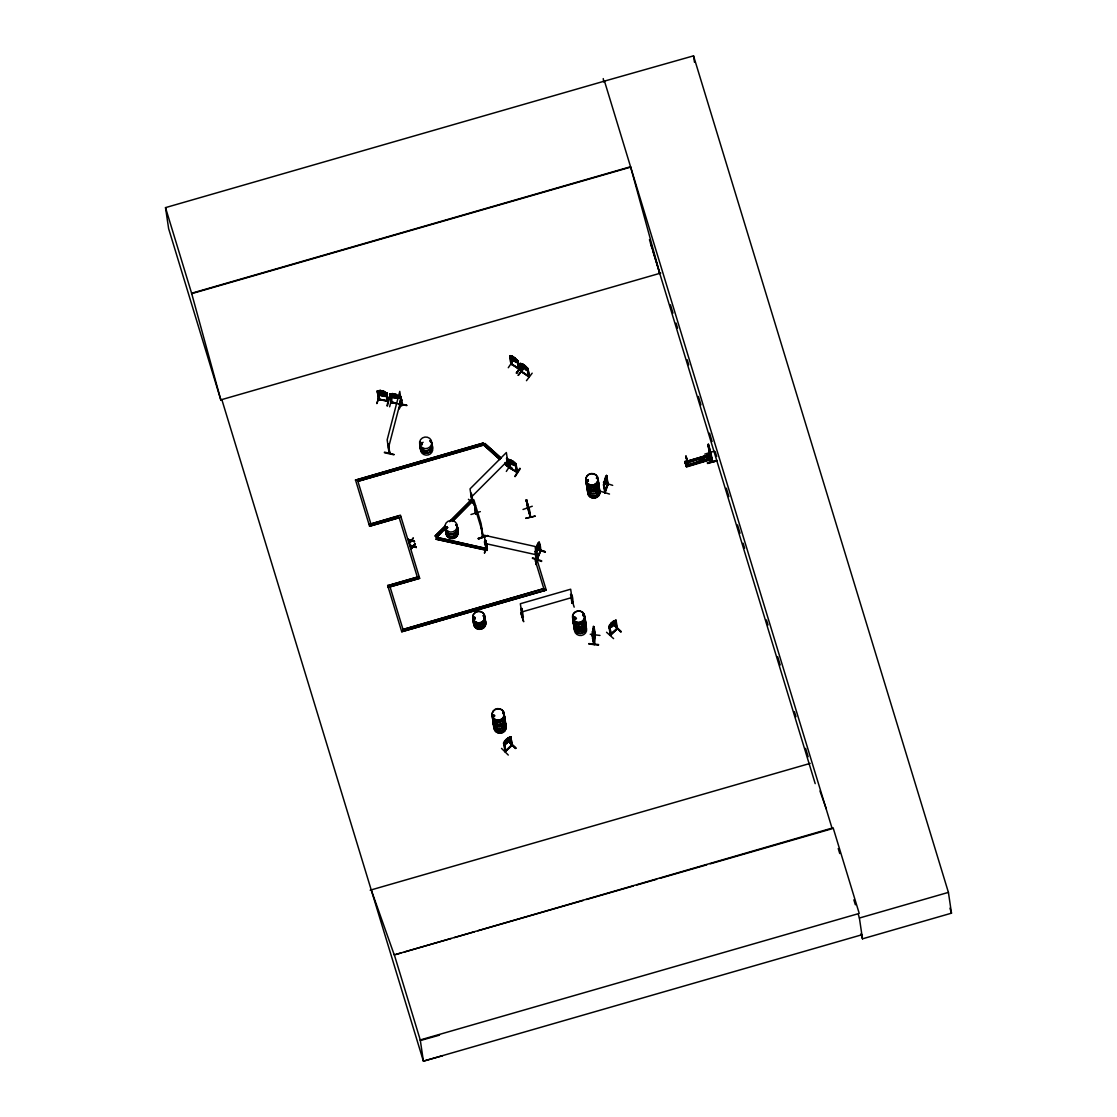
<?xml version="1.0" encoding="UTF-8"?>
<svg xmlns="http://www.w3.org/2000/svg" width="1117" height="1117" viewBox="0 0 1117 1117"><rect width="100%" height="100%" fill="white"/><g stroke="black" fill="none" stroke-linecap="round" stroke-linejoin="round"><path stroke-width="1.5" d="M593.783 627.88L593.63 632.222C592.527 634.163 593.741 627.07 593.113 633.255L592.694 634.638L592.932 629.499M594.942 634.833C594.816 636.634 595.235 655.623 592.359 635.685M592.75 636.034L593.644 629.974L593.239 637.193M588.854 643.587L598.572 644.537M592.973 636.662L592.499 631.356L592.233 635.768M389.023 452.902L389.707 452.064L389.065 453.209M389.707 452.539L388.451 444.119M401.464 405.597C404.48 405.485 397.233 384.848 401.548 405.569L401.673 404.731M402.176 404.843L401.855 405.736L399.774 391.383L387.166 439.819L389.121 453.279L389.707 452.469M593.434 633.59L593.797 627.782M508.821 467.451L509.855 467.828M516.319 471.807L517.157 472.24M593.322 631.901C592.945 614.964 595.347 642.303 595.249 634.777M592.331 634.889L593.713 643.057M701.671 459.562L701.392 460.399M598.517 645.165L588.799 643.978M593.001 631.356L592.973 636.662M422.212 444.482L421.263 443.407M431.022 441.773L430.115 441.452L431.064 441.843M445.851 527.517L446.73 528.634L447.554 527.461M447.233 528.006L447.275 527.294M447.596 527.671L447.163 528.411M455.792 524.934L456.546 525.172L455.75 524.878M455.904 525.465L456.35 524.683M473.51 618.273L473.706 619.153M473.72 618.581L475.018 618.371M475.242 618.441L474.139 619.377L473.594 618.064M483.829 616.025L483.298 616.193M484.15 616.053L483.158 615.704M492.792 715.871L493.253 715.075M492.876 715.62L492.932 716.318M493.896 722.853L493.84 722.154M502.818 712.841L502.79 713.609M587.5 479.849L586.858 481.413M588.142 480.464L587.528 481.343L586.858 480.505M588.436 480.952L587.668 480.031M573.566 617.883L573.566 618.79M573.649 618.148L574.864 618.176M575.101 618.064L574.487 618.986L573.468 618.539M596.338 478.048L597.344 477.922M596.562 478.523L597.204 477.699M597.302 478.02L597.344 478.188A6.13 5.808 -8.4 0 1 593.099 486.942A6.13 5.808 -8.4 0 1 586.243 479.891M583.269 615.9L583.66 614.95M583.297 615.816L583.605 615.676M511.768 364.31L509.98 355.834L511.809 364.617L511.279 363.528M511.111 364.142C507.858 352.804 511.377 354.215 517.897 361.084L519.112 369.392L511.111 363.919M512.005 364.687L510.176 355.569M518.176 368.498L519.014 369.42M518.888 369.364L519.154 368.638L512.131 364.365M521.22 371.905C523.58 374.726 521.793 362.285 519.991 363.653M521.178 371.598L529.137 377.085L528.676 376.052M520.997 363.793L522.225 372.073M527.182 368.428L528.104 368.512C528.048 372.101 530.868 377.239 528.355 376.68M605.023 491.466L604.716 492.751L607.802 483.675M604.688 492.248L607.802 484.666M605.4 491.648L603.934 482.851L606.629 475.493L604.814 484.08M607.802 483.996L607.899 484.96L607.494 484.373M537.849 543.881L536.244 549.536L537.64 558.626M590.251 634.274L599.969 635.433M592.61 631.37L593.057 628.34M593.239 630.114L592.596 638.966L594.076 629.667M593.588 626.581L595.124 635.908M593.63 632.222L592.527 637.109M593.909 643.797L594.9 634.54M594.816 634.721L593.56 644.09L593.588 643.238M536.928 559.324L537.319 558.123M540.46 551.253C541.424 551.17 539.343 531.608 535.741 551.1M482.502 536.244L483.144 536.998L481.106 523.58L473.859 499.816L475.674 514.002M528.173 508.71L526.679 499.844L526.4 500.528M711.697 460.441L710.873 452.427L712.367 461.126M712.367 461.293L710.398 452.399M603.487 484.429L606.517 475.465L608.151 483.675M384.485 452.12L394.022 454.437M393.924 454.814L384.388 452.734M536.16 559.282C539.762 563.638 533.354 548.992 536.607 546.813M539.385 543.588L538.31 547.819L539.288 543.546M572.002 603.166L570.578 594.523C573.063 592.82 573.635 605.972 571.75 602.538C574.124 601.365 569.949 603.613 572.672 603.012L570.675 589.217L520.354 603.725L522.337 617.422L521.108 608.779L521.96 608.528L523.37 617.17L522.225 616.724M522.239 617.115L523.328 616.807M400.863 396.507L400.319 397.261M398.713 404.005L406.839 405.206L398.881 403.53M486.342 548.293C488.632 552.287 481.636 539.776 485.909 540.502L487.235 548.838L436.51 537.193L436.091 539.218L486.9 550.43L487.361 548.67L436.552 537.459L435.127 535.951L444.817 526.261M487.012 549.159L485.909 540.502M487.235 544.035L484.457 553.194L486.789 544.091M535.001 551.351L535.867 551.533L535.001 551.351L536.23 560.092L536.97 560.189M536.216 559.324L536.23 560.092L536.3 559.282M535.992 564.574L538.296 555.303L536.034 564.42M378.593 398.713L379.612 399.565L378.37 390.922L377.504 390.727L377.63 393.84L384.248 396.479M384.025 395.013L377.434 392.528L381.386 390.824M377.588 392.332L383.676 392.514L387.068 394.441M379.724 394.455L376.876 403.6L379.682 394.469M386.845 393.226L383.452 391.118L385.323 393.854L381.288 393.715L379.068 392.472L380.269 390.392L377.295 391.006L378.565 399.383M377.504 390.727L378.677 399.397L387.068 400.668M379.459 398.867L379.529 399.621M381.525 392.346L380.785 393.729L383.899 394.413L382.586 392.486M380.995 395.865L387.208 395.963M386.747 393.1L385.812 392.891L386.831 392.793L387.822 401.143M387.138 395.823L386.831 392.793M386.957 394.399L381.358 390.936M386.985 400.989L388.157 401.129L378.845 399.02M389.679 394.259L390.419 394.427M386.943 405.82L389.274 396.563M399.048 396.34L392.556 393.617L395.809 394.231L399.174 396.242L399.355 397.666C396.186 398.504 389.987 398.029 389.596 394.133M387.445 405.918L389.819 396.842M389.624 406.797L392.053 397.596M393.659 394.05L396.018 396.228L392.891 395.53L393.687 393.952M391.704 402.692L390.936 401.799L397.806 403.782M390.922 395.711L391.774 402.706M395.809 394.231L397.624 396.968L395.683 397.303L391.383 395.6L392.639 393.561L389.568 394.231M398.155 396.13L399.146 395.921M399.244 397.624L393.142 397.568L389.791 395.446M400.291 404.117C398.085 403.055 401.31 406.867 399.872 400.905M388.395 448.126L401.003 399.704M401.575 399.691L399.244 408.948L401.743 399.872M486.9 550.43L487.319 548.405M538.687 543.141L540.028 551.603L540.321 550.416M609.505 494.063L600.206 491.201M593.909 643.699L592.694 635.713M406.728 405.611L398.741 403.837M472.296 502.455C474.655 503.376 467.8 481.748 472.854 501.84M532.502 557.746L541.717 560.846M541.55 561.474L532.362 558.318M592.89 637.025L593.309 635.81M539.148 542.401L538.715 543.044M611.99 622.783L611.376 625.129L613.708 623.007L612.772 622.071M603.487 485.057L606.615 476.121M604.995 492.555L603.808 483.549L604.716 492.751M607.48 484.834L606.615 475.66M606.936 475.758L606.336 476.47M607.662 483.731L607.969 484.792M605.149 492.681L608.179 483.898M612.688 485.364L603.431 482.362M593.127 630.183L593.881 628.354L593.225 630.197M593.35 637.123L592.61 638.854M505.596 750.568L505.806 751.308L504.339 742.623M512.172 745.151L511.446 746.044L510.064 737.164M616.961 629.485L615.621 621.206C616.556 618.357 608.625 624.375 608.863 626.735L610.482 635.364L617.533 628.55L610.217 634.61L617.296 628.326M536.16 548.629L545.361 551.742L537.668 549.173M535.783 551.002L535.992 550.025L537.682 558.346M540.698 550.639L537.291 559.519L536.09 550.206M539.455 542.513L538.743 543.099M538.436 547.833L535.839 552.384L537.291 550.723M540.237 550.486L536.97 559.017M536.928 559.1L540.46 551.533M468.428 499.299L475.563 505.582M420.718 444.161L421.444 443.631M445.795 527.531L446.94 526.861M446.437 528.229L446.116 527.336M484.094 615.998L483.368 615.788M494.594 715.997L493.756 716.737L492.89 716.053M583.06 615.313L583.73 615.523M611.097 623.258L610.273 626.595L613.498 624.557L614.811 621.359L613.442 621.122L611.055 623.258L609.142 628.131L614.476 625.031L621.22 631.719L614.085 625.394L616.249 621.527L611.669 627.14M501.533 748.39L508.277 755.05M613.596 638.617L606.545 632.25M593.001 632.711L592.792 630.519M593.281 634.596L592.959 632.376M523.259 616.919L522.323 617.156L523.147 616.919M571.653 602.566L572.742 602.887M536.006 548.978L545.166 552.231M401.715 404.773L401.827 405.345M389.554 453.167L388.13 444.049M686.983 463.36L687.109 463.136M510.986 738.072L506.378 743.754L510.916 738.128M472.03 502.133L472.896 501.547M472.784 501.645L472.002 502.231L470.034 488.869L506.364 452.539L507.593 460.846L471.248 497.191M509.003 467.171L507.104 457.593L507.718 466.389M508.5 465.929L508.067 466.431M509.966 468.009L507.9 459.213L509.785 468.288M511.111 460.525L513.206 463.29L510.469 461.726L511.167 460.441M513.597 465.272L510.776 463.653M511.502 463.429L506.322 471.43M510.246 459.757C503.111 458.528 516.18 460.832 515.942 464.323L517.199 472.547L508.905 467.548L517.38 472.212L516.068 463.904L515.021 463.806L517.115 472.575M509.659 468.009L509.883 467.911M516.068 463.904L515.146 463.876M516.138 465.635L513.555 465.203L516.194 465.552M514.769 476.414L519.852 468.232M520.327 468.651L515.146 476.638M540.279 550.793L539.092 542.234L537.752 543.839L538.631 544.761L536.383 550.527M483.103 536.914L482.865 535.923M527.531 507.942L530.324 517.045L528.816 507.844M604.088 483.843L606.126 478.02L605.274 477.196M712.367 461.503L709.658 452.427M504.8 751.196L505.889 751.155M504.926 751.378L511.963 744.788M611.055 634.498L609.687 626.148M617.506 628.969L616.053 620.2L613.526 621.192M509.799 355.834L512.34 356.197L511.195 356.77M510.148 357.119L509.869 355.751M513.275 357.007L512.605 358.236L515.23 359.967L514.141 357.58M513.666 359.842L508.291 367.716M511.349 357.761L516.585 361.238L515.049 357.998M515.621 361.95C506.797 357.426 523.37 364.77 515.579 361.894M511.516 363.905L519.223 369.071L517.995 360.763L517.101 360.693M518.651 368.568L516.948 360.484L517.995 360.763M517.841 361.168L514.937 358.082M528.118 370.076L525.618 369.727L520.103 364.91C519.852 360.623 527.28 367.311 528.006 368.833L529.165 376.834M520.243 364.868L522.965 367.996M522.421 364.1L521.444 365.51L526.679 368.987L525.144 365.748L522.435 363.947M521.108 366.544L516.361 373.092L521.555 366.99M521.22 366.753L516.375 372.952M516.794 373.357L521.513 366.948M523.37 364.756L522.714 365.985L525.325 367.716L524.25 365.329M518.065 375.256L524.18 367.884M518.428 375.354L524.152 367.702M525.688 369.643L528.132 370.23M526.456 380.688L532.167 373.176M504.13 742.568L505.652 750.861M503.809 744.453C501.589 741.493 511.586 735.517 509.98 737.248M604.925 484.024L603.585 485.727L604.911 484.108M699.633 459.213L701.518 459.143M446.228 527.769L436.552 537.459L446.353 527.098M447.289 527.936L446.381 528.187M475.004 619.041L475.116 618.022M586.634 480.743L587.779 481.609L588.366 480.478M494.426 716.458L494.496 715.355M573.398 617.701L574.208 617.226M411.587 540.74L409.534 543.127L411.587 540.74L414.505 541.689L411.601 540.921M412.69 546.297L410.344 545.696L412.69 546.297L411.293 548.908L413.346 546.534L416.278 547.47L413.346 546.534M408.403 539.413L411.349 540.195L413.374 537.849L411.991 540.419L414.309 541.005L411.991 540.419M413.765 546.213L416.069 546.785L413.765 546.213L415.133 543.63L413.108 545.976L410.162 545.194M413.108 545.976L415.133 543.63M399.369 403.712L399.495 404.466M504.186 742.512L505.135 751.839L503.613 743.154M410.958 540.684L409.311 542.401L410.93 540.502L408.585 539.916L410.93 540.502M413.737 546.031L415.37 544.524M508.291 465.607L507.718 466.529M507.97 466.738L508.221 465.943M504.94 462.606L512.452 468.721L508.863 465.566M484.96 443.505L483.675 445.083L357.887 481.343L483.647 444.831L484.96 443.505L501.086 458.012M449.662 521.416L471.458 499.62L472.84 500.863L453.502 520.494M444.859 526.526L435.127 535.951M449.704 521.681L471.5 499.885L472.882 501.114M452.245 521.444L472.84 500.863M475.786 514.169L474.613 504.856L475.884 513.192M609.03 626.735L609.617 625.939L611.139 634.749M616.57 628.927L616.039 620.382M610.608 635.252L609.91 626.386M617.212 628.396L610.594 634.987M510.706 736.857L510.008 737.318M508.752 741.87L515.886 748.195L508.849 741.758M508.109 466.738L506.49 458.207M472.463 501.631L471.388 493.309M421.919 444.817L420.397 444.273M386.985 400.961L387.934 401.115M399.397 404.089L400.389 404.145L399.355 404.131M509.115 741.52L515.872 748.181M511.879 744.857L505.261 751.448M505.205 751.755L512.158 745.402L510.93 737.08M516.417 471.43L515.565 465.133M521.374 371.277L522.184 371.807M520.759 612.842L523.678 621.722L520.871 612.647M701.155 460.483L699.535 459.925M587.221 480.282L588.087 480.589M474.027 617.924L474.781 618.092M510.804 736.745L505.722 739.719L504.94 743.07L509.617 738.812L508.109 737.597M503.725 744.522L506.336 743.615M509.129 467.143L509.841 467.646M526.484 501.198L526.261 499.788L526.652 501.379M527.001 501.435L529.179 510.078M685.992 457.439C685.279 452.776 688.784 464.267 687.723 465.021L685.978 455.904M528.439 508.43L526.791 502.371M687.555 461.098L685.042 462.298L684.861 461.53L687.444 460.749L688.854 465.189M685.363 463.681L710.789 455.792L710.37 454.34L684.833 461.88L710.37 454.34L711.794 458.892L686.369 466.613M685.042 462.536L710.524 454.926M685.629 463.82L685.112 462.745L709.016 455.68M685.475 463.22L686.075 464.798L685.503 462.522L685.601 463.737M709.867 458.277L686.02 465.538M710.091 458.961L686.201 466.096M686.271 466.306L711.85 458.989M711.459 457.816L686.103 465.747L711.459 457.788L711.948 459.352L686.48 466.962L684.861 461.53M480.324 511.628L470.941 514.518M532.278 506.238L522.993 509.492M529.067 508.64L529.137 507.746L530.617 516.864L527.908 507.788M481.273 527.922L482.628 536.984M525.744 518.218L535.336 516.082L525.772 518.386M478.216 538.31L487.626 535.546L478.271 538.576M521.206 609.086L521.96 608.528M571.513 594.579L570.578 594.523M574.18 607.159L571.387 598.084M442.527 1055.774L423.399 1061.15L221.836 399.593L220.831 399.998L168.625 228.622L165.511 207.622L604.479 81.108L832.193 828.702L710.175 863.86M860.956 933.812L862.478 938.825L951.489 913.175L948.417 892.385L693.531 55.85L604.479 81.108M221.836 399.593L220.803 399.886L191.607 293.254L630.56 166.74L659.756 273.372L653.124 251.772M191.663 293.645L630.63 167.131M220.803 399.886L660.789 273.065M483.116 443.1L355.527 480.128L483.116 443.1L483.675 445.083L499.802 459.59M419.657 578.327L388.213 587.388L419.657 578.327L400.458 515.174L369.043 524.487M370.704 524.013L398.839 515.9M355.485 479.877L369.573 526.233L399.369 517.646M708.457 444.496C713.512 475.144 704.073 424.53 710.817 453.432M711.012 454.745L708.304 445.865M709.435 448.308L709.658 450.556M709.616 449.174L710.384 452.888L709.909 451.743M709.281 450.109L708.276 445.781M714.168 451.212L704.771 454.13M710.286 453.013L708.988 448.112M707.508 463.094L717.072 460.818L707.466 462.871M716.946 460.372L707.466 462.885M707.633 463.513L717.072 460.79M417.479 577.07L387.683 585.657L419.126 576.595M486.104 548.978L484.303 535.266L535.113 546.478L537.193 560.371L535.35 560.902L537.151 560.106L546.241 590.083L401.729 631.747L387.641 585.406M521.583 612.032L571.904 597.539M370.188 890.193L810.174 763.386M371.221 889.886L394.259 954.909L833.128 827.795L859.224 913.427L420.257 1039.941L423.399 1061.15L862.352 934.636M395.935 954.435L400.947 952.983M404.284 952.019L451.086 938.531M454.437 937.568L474.488 931.787M477.839 930.824L583.144 900.47M586.481 899.506L633.283 886.018M636.62 885.055L656.684 879.274M660.021 878.311L706.824 864.823M862.478 938.825L859.406 918.034L948.417 892.385M420.355 1040.541L439.484 1035.166M521.457 371.333L529.304 376.68M528.606 376.345L527.378 368.024M391.145 402.148L396.437 403.363M380.297 390.531L377.364 391.145L378.105 391.201M383.997 395.111L387.041 394.538M446.521 527.098L447.624 527.475M474.111 617.631L474.823 617.701M574.04 617.492L575.171 618.092M493.546 715.201L494.552 715.355M493.909 716.346L493.086 715.927M486.202 548.252L487.221 548.782M486.398 548.559L487.054 549.131M387.264 400.584L387.194 401.338L385.784 392.891M387.236 400.891L385.979 392.598M387.85 401.492L378.649 399.355M391.844 402.748L390.531 394.357L389.721 394.175M472.198 502.147L472.924 501.77M519.908 363.583L522.491 364.016M484.96 540.628L485.825 540.81M486.049 548.615L487.11 548.768M536.3 559.324L537.04 559.533M536.02 559.701L537.193 559.868M536.188 559.743L537.012 560.162M380.241 390.489L383.494 391.104M399.062 396.228L398.252 396.06M391.969 402.162L396.409 403.139M396.367 403.67L390.992 402.246M485.532 543.574L536.342 554.786M486.858 550.178L436.091 539.218M606.824 476.819L605.972 481.092M605.065 478.355L604.52 481.986L604.73 479.319M603.85 484.443L603.585 485.727M537.486 545.082L536.886 548.684L537.123 546.031M527.824 507.76L526.679 499.844M527.741 508.975L526.261 499.788L526.917 501.547M475.716 514.057L475.395 513.094M482.795 536.048L481.595 527.838M391.048 402.553L389.805 393.854M513.024 461.321L510.19 459.687L509.003 460.344L511.111 463.178L514.616 464.477L512.926 461.405M509.198 467.227L517.297 472.17M383.424 391.229L386.747 393.212M520.745 364.058L520.075 363.583L521.332 372.031M512.27 356.281L514.979 358.082M527.908 368.778L527.07 368.247L528.439 376.75M521.318 371.696L529.235 376.429M708.457 446.06L708.08 444.454L709.281 453.027M587.095 481.05L587.221 481.134A6.13 5.808 -8.4 0 0 591.898 489.679A6.13 5.808 -8.4 0 0 598.461 482.195M473.943 618.804L474.069 618.888A6.13 5.808 -8.4 0 1 475.018 617.659M504.27 719.25L504.535 719.809A6.13 5.808 -8.4 0 1 500.276 728.563A6.13 5.808 -8.4 0 1 493.421 721.526M493.225 716.025L493.435 716.234A6.13 5.808 -8.4 0 0 498.908 724.779A6.13 5.808 -8.4 0 0 504.046 715.899M494.245 723.174L493.812 722.364M687.639 461.824L687.918 464.951L686.187 457.37M485.001 443.756L501.128 458.263M483.647 444.831L499.76 459.338M504.73 463.792L507.244 466.292L504.758 464.058M510.818 463.639L507.802 460.735L510.762 463.723M616.249 621.652L615.984 620.284M614.015 625.017L620.815 632.082M507.439 738.532L508.375 739.482L506.043 741.604L506.657 739.245M508.682 741.479L515.482 748.558M525.046 365.831L527.95 368.917M574.822 616.905A6.13 5.808 -8.4 0 0 574.613 624.766L574.724 625.101A6.13 5.808 -8.4 0 0 582.892 625.911A6.213 5.892 -8.4 0 0 584.582 618.008M685.796 463.485L686.424 463.471M475.968 513.234L476.107 513.876M528.257 506.448L527.196 503.432M584.917 621.708L584.973 622.057A6.13 5.808 -8.4 0 1 581.552 630.686A6.13 5.808 -8.4 0 1 573.733 625.325M528.146 507.062L528.648 508.193M710.58 455.094L685.112 462.717M684.916 462.089L685.531 463.625M819.976 791.018L826.301 808.89M685.95 456.406L687.486 461.754M710.789 453.32L710.468 452.65M707.801 455.219L709.197 459.562M700.024 462.41L698.614 457.97M527.252 502.678L528.118 506.35M474.278 504.954L474.53 505.764M650.569 243.464L652.105 248.449M949.953 908.177L951.489 913.175M838.239 848.557L839.747 853.514M853.863 899.841L855.385 904.798M858.401 914.725L859.406 918.034M670.437 304.759L672.979 313.095M676.036 323.106L677.558 328.105M687.206 359.786L688.728 364.798M698.39 396.479L700.931 404.815M709.56 433.173L712.101 441.508M715.159 451.519L716.681 456.518M726.329 488.213L728.87 496.548M737.513 524.892L740.054 533.228M743.098 543.239L744.62 548.238M766.471 619.949L768.007 624.962M777.655 656.642L780.197 664.978M794.424 711.683L795.946 716.681M805.608 748.376L808.136 756.712M649.452 239.638L815.201 783.631M708.122 444.594L708.373 445.404M709.239 452.734L712.018 461.642M535.308 560.636L544.412 590.614M483.158 443.351L483.675 445.083M475.088 508.123L482.335 531.901M414.281 540.823L414.505 541.689M416.041 546.618L416.278 547.47M408.375 539.232L408.599 540.083M409.283 542.234L409.534 543.127M410.134 545.026L410.372 545.878M394.175 954.309L420.257 1039.941M165.511 207.622L191.607 293.254M512.242 745.332L510.72 736.675M708.611 447.051L709.323 449.802M527.852 504.465L529.975 516.277M693.531 55.85L694.481 62.245M707.48 460.078L706.084 455.736M704.897 460.846L703.501 456.518M702.593 461.53L701.197 457.188M685.936 463.876L686.075 464.798M603.25 78.595L603.752 82.03M606.517 475.465L607.843 484.973M603.808 483.549L605.037 491.857M594.035 626.665L595.347 635.084M592.82 634.889L594.132 643.308M521.611 371.305L520.285 363.318M517.283 360.274L518.511 368.596M546.241 590.083L401.729 631.747M539.05 542.345L540.349 551.7M507.9 459.213L509.129 467.52M417.255 576.861L399.188 517.688M401.017 517.157L369.573 526.233M403.558 631.231L390.042 586.872M370.844 523.705L357.37 479.612M584.777 619.991A6.102 5.78 -8.4 0 1 580.463 628.759A6.13 5.808 -8.4 0 1 573.621 621.862M573.635 621.75A6.102 5.78 -8.4 0 0 580.463 628.759A6.13 5.808 -8.4 0 0 584.819 620.103M575.157 619.097A6.102 5.78 -8.4 0 1 576.4 618.134A6.13 5.808 -8.4 0 0 575.157 619.209M584.54 618.19A6.13 5.808 -8.4 0 1 582.892 625.911A6.213 5.892 -8.4 0 1 574.585 625.073A6.213 5.892 -8.4 0 1 574.794 617.101M574.669 625.157A6.13 5.808 -8.4 0 1 574.878 617.296M584.484 617.799A6.13 5.808 -8.4 0 1 582.837 625.52A6.13 5.808 -8.4 0 1 574.613 624.766M572.951 617.268A6.13 5.808 -8.4 0 0 579.011 624.403A6.13 5.808 -8.4 0 0 584.777 616.891A6.213 5.892 -8.4 0 1 579.025 624.612A6.213 5.892 -8.4 0 1 572.881 617.394M583.144 614.336A6.13 5.808 -8.4 0 1 584.135 615.509A6.213 5.892 -8.4 0 0 583.228 614.406M584.833 617.268A6.13 5.808 -8.4 0 1 579.067 624.78A6.13 5.808 -8.4 0 1 573.007 617.659M583.2 614.727A6.13 5.808 -8.4 0 1 584.191 615.886M584.819 620.326A6.102 5.78 -8.4 0 1 580.505 629.108A6.102 5.78 -8.4 0 1 573.677 622.085M575.213 619.446A6.102 5.78 -8.4 0 1 576.456 618.483M585.503 624.724A6.13 5.808 -8.4 0 1 580.365 633.618A6.13 5.808 -8.4 0 1 574.892 625.073M585.783 626.651A6.13 5.808 -8.4 0 1 581.454 635.461A6.13 5.808 -8.4 0 1 574.599 628.41M586.076 625.715A6.13 5.808 -8.4 0 1 579.514 633.199A6.13 5.808 -8.4 0 1 574.836 624.682M584.442 623.174A6.13 5.808 -8.4 0 1 585.448 624.333M585.154 622.434A6.13 5.808 -8.4 0 1 581.608 631.063A6.13 5.808 -8.4 0 1 573.789 625.702M585.196 622.141A6.213 5.892 -8.4 0 1 581.594 630.896A6.213 5.892 -8.4 0 1 573.663 625.464M504.284 717.7A6.102 5.78 -8.4 0 1 499.969 726.483A6.102 5.78 -8.4 0 1 493.142 719.46M504.102 715.718A6.213 5.892 -8.4 0 1 498.894 724.738A6.213 5.892 -8.4 0 1 493.351 716.067M504.633 716.891A6.13 5.808 -8.4 0 1 498.056 724.374A6.13 5.808 -8.4 0 1 493.379 715.857M504.325 717.826A6.13 5.808 -8.4 0 1 499.997 726.636A6.13 5.808 -8.4 0 1 493.142 719.599M502.65 712.046A6.13 5.808 -8.4 0 1 500.095 721.861A6.13 5.808 -8.4 0 1 492.457 714.978M502.706 712.437A6.13 5.808 -8.4 0 1 500.151 722.238A6.13 5.808 -8.4 0 1 492.513 715.369M505.652 723.816A6.13 5.808 -8.4 0 1 499.076 731.3A6.13 5.808 -8.4 0 1 494.412 722.783M504.018 721.261A6.13 5.808 -8.4 0 1 505.01 722.434M505.694 723.537A6.213 5.892 -8.4 0 1 499.844 731.146A6.213 5.892 -8.4 0 1 493.7 723.928M504.032 720.954A6.213 5.892 -8.4 0 1 505.052 722.141M505.596 723.425A6.13 5.808 -8.4 0 1 499.816 730.937A6.13 5.808 -8.4 0 1 493.77 723.816M503.962 720.884A6.13 5.808 -8.4 0 1 504.954 722.043M504.73 719.962A6.213 5.892 -8.4 0 1 500.332 728.898A6.213 5.892 -8.4 0 1 493.379 721.75M505.554 723.02A6.13 5.808 -8.4 0 1 499.536 729.024A6.13 5.808 -8.4 0 1 493.309 723.411M504.675 720.144A6.13 5.808 -8.4 0 1 505.317 721.526M597.874 480.631A6.213 5.892 -8.4 0 1 596.213 488.464A6.213 5.892 -8.4 0 1 587.877 487.696A6.213 5.892 -8.4 0 1 588.087 479.724M598.405 481.804A6.13 5.808 -8.4 0 1 591.047 489.162A6.13 5.808 -8.4 0 1 588.114 479.528M598.07 482.614A6.102 5.78 -8.4 0 1 593.755 491.396A6.102 5.78 -8.4 0 1 586.928 484.373M598.112 482.753A6.13 5.808 -8.4 0 1 593.783 491.564A6.13 5.808 -8.4 0 1 586.928 484.513M597.483 478.509A6.13 5.808 -8.4 0 1 593.155 487.333A6.13 5.808 -8.4 0 1 586.299 480.282M597.539 478.341A6.213 5.892 -8.4 0 1 593.141 487.277A6.213 5.892 -8.4 0 1 586.202 480.128M599.424 488.729A6.13 5.808 -8.4 0 1 592.862 496.213A6.13 5.808 -8.4 0 1 588.184 487.696M597.79 486.174A6.13 5.808 -8.4 0 1 598.796 487.347M599.368 488.338A6.13 5.808 -8.4 0 1 592.806 495.822A6.13 5.808 -8.4 0 1 588.128 487.305M597.735 485.783A6.13 5.808 -8.4 0 1 598.74 486.956M598.447 485.057A6.13 5.808 -8.4 0 1 594.118 493.868A6.13 5.808 -8.4 0 1 587.263 486.817M598.391 484.666A6.13 5.808 -8.4 0 1 594.844 493.309A6.13 5.808 -8.4 0 1 587.025 487.947M483.675 617.38A6.13 5.808 -8.4 0 1 481.12 627.195A6.13 5.808 -8.4 0 1 473.482 620.326M484.624 618.176A6.13 5.808 -8.4 0 1 482.977 625.897A6.13 5.808 -8.4 0 1 474.753 625.143A6.13 5.808 -8.4 0 1 474.962 617.282M485.602 621.848A6.13 5.808 -8.4 0 1 479.025 629.332A6.13 5.808 -8.4 0 1 474.348 620.815M484.96 620.466A6.13 5.808 -8.4 0 0 483.968 619.293A6.102 5.78 -8.4 0 1 484.918 620.354M485.56 621.736A6.102 5.78 -8.4 0 1 479.011 629.178A6.102 5.78 -8.4 0 1 474.362 620.703M484.331 616.263A6.13 5.808 -8.4 0 1 481.539 624.626A6.13 5.808 -8.4 0 1 473.203 621.038M472.966 619.544A6.13 5.808 -8.4 0 1 473.734 616.612M484.387 616.081A6.213 5.892 -8.4 0 1 479.193 625.101A6.213 5.892 -8.4 0 1 473.636 616.43M484.275 615.872A6.13 5.808 -8.4 0 1 479.947 624.696A6.13 5.808 -8.4 0 1 473.091 617.645M431.651 444.161A6.213 5.892 -8.4 0 1 427.252 453.097A6.213 5.892 -8.4 0 1 420.299 445.948M420.9 444.51A6.213 5.892 -8.4 0 1 423.12 442.276M431.637 444.049A6.213 5.892 -8.4 0 1 429.961 451.868A6.213 5.892 -8.4 0 1 421.626 451.1A6.213 5.892 -8.4 0 1 421.835 443.142M431.902 443.421A6.13 5.808 -8.4 0 1 425.326 450.905A6.13 5.808 -8.4 0 1 420.648 442.388M430.254 440.866A6.13 5.808 -8.4 0 1 431.26 442.039M431.958 443.267A6.213 5.892 -8.4 0 1 425.298 450.849A6.213 5.892 -8.4 0 1 420.55 442.22M430.296 440.684A6.213 5.892 -8.4 0 1 431.316 441.871M431.944 443.156A6.213 5.892 -8.4 0 1 425.284 450.737A6.213 5.892 -8.4 0 1 420.537 442.095M430.282 440.559A6.213 5.892 -8.4 0 1 431.288 441.746M431.874 446.255A6.13 5.808 -8.4 0 1 428.328 454.898A6.13 5.808 -8.4 0 1 420.509 449.537M457.719 529.011A6.213 5.892 -8.4 0 1 450.263 536.481A6.213 5.892 -8.4 0 1 447.289 526.721M457.705 528.899A6.213 5.892 -8.4 0 1 450.249 536.355A6.213 5.892 -8.4 0 1 447.275 526.596M457.272 529.598A6.102 5.78 -8.4 0 1 452.943 538.38A6.102 5.78 -8.4 0 1 446.116 531.357M457.3 529.709A6.13 5.808 -8.4 0 1 452.971 538.52A6.13 5.808 -8.4 0 1 446.116 531.469M456.63 525.116A6.13 5.808 -8.4 0 1 452.287 533.926A6.13 5.808 -8.4 0 1 445.432 526.875A6.213 5.892 -8.4 0 0 452.329 534.135A6.213 5.892 -8.4 0 0 456.713 525.199M456.685 525.493A6.13 5.808 -8.4 0 1 452.343 534.317A6.13 5.808 -8.4 0 1 445.488 527.266M456.741 525.325A6.213 5.892 -8.4 0 1 452.343 534.261A6.213 5.892 -8.4 0 1 445.39 527.112M379.794 392.667L381.623 394.036L380.017 394.678L382.182 394.329L384.625 395.655L382.712 394.273L384.234 393.645L382.168 393.952L379.794 392.667M482.46 535.937L482.753 537.04L482.432 536.048M510.064 357.077L512.898 360.233L510.064 357.077M380.492 391.858L379.263 393.784L381.483 395.041L385.505 395.167L383.62 392.542L381.679 393.142L380.506 391.83M526.456 501.114L527.489 505.442L526.456 501.114M487.654 535.601L478.383 538.966L487.654 535.699M543.839 588.617L403.028 629.471L543.839 588.617M575.646 621.806A6.13 5.808 -8.4 0 0 584.736 616.472A6.13 5.808 -8.4 0 0 575.45 611.739A6.13 5.808 -8.4 0 0 575.646 621.806M575.688 621.96A6.102 5.78 -8.4 0 0 584.736 616.654A6.102 5.78 -8.4 0 0 575.492 611.948A6.102 5.78 -8.4 0 0 575.688 621.96M495.152 719.516A6.13 5.808 -8.4 0 0 504.242 714.182A6.13 5.808 -8.4 0 0 494.957 709.449A6.13 5.808 -8.4 0 0 495.152 719.516M495.194 719.683A6.102 5.78 -8.4 0 0 504.242 714.377A6.102 5.78 -8.4 0 0 494.999 709.658A6.102 5.78 -8.4 0 0 495.194 719.683M500.933 733.017A6.102 5.78 -8.4 0 0 505.247 724.235A6.13 5.808 -8.4 0 1 500.961 733.171A6.13 5.808 -8.4 0 1 494.105 726.12A6.102 5.78 -8.4 0 0 500.933 733.017M588.938 484.429A6.13 5.808 -8.4 0 0 598.028 479.095A6.13 5.808 -8.4 0 0 588.743 474.362A6.13 5.808 -8.4 0 0 588.938 484.429M588.98 484.596A6.102 5.78 -8.4 0 0 598.028 479.291A6.102 5.78 -8.4 0 0 588.785 474.571A6.102 5.78 -8.4 0 0 588.98 484.596M594.719 497.931A6.102 5.78 -8.4 0 0 599.033 489.148A6.13 5.808 -8.4 0 1 594.733 498.07A6.13 5.808 -8.4 0 1 587.877 491.019A6.102 5.78 -8.4 0 0 594.719 497.931M475.786 622.169A6.13 5.808 -8.4 0 0 484.876 616.835A6.13 5.808 -8.4 0 0 475.591 612.102A6.13 5.808 -8.4 0 0 475.786 622.169M475.828 622.337A6.102 5.78 -8.4 0 0 484.876 617.031A6.102 5.78 -8.4 0 0 475.633 612.325A6.102 5.78 -8.4 0 0 475.828 622.337M422.701 447.959A6.13 5.808 -8.4 0 0 431.79 442.625A6.13 5.808 -8.4 0 0 422.505 437.892A6.13 5.808 -8.4 0 0 422.701 447.959M448.126 531.399A6.13 5.808 -8.4 0 0 457.216 526.065A6.13 5.808 -8.4 0 0 447.931 521.332A6.13 5.808 -8.4 0 0 448.126 531.399"/></g></svg>
